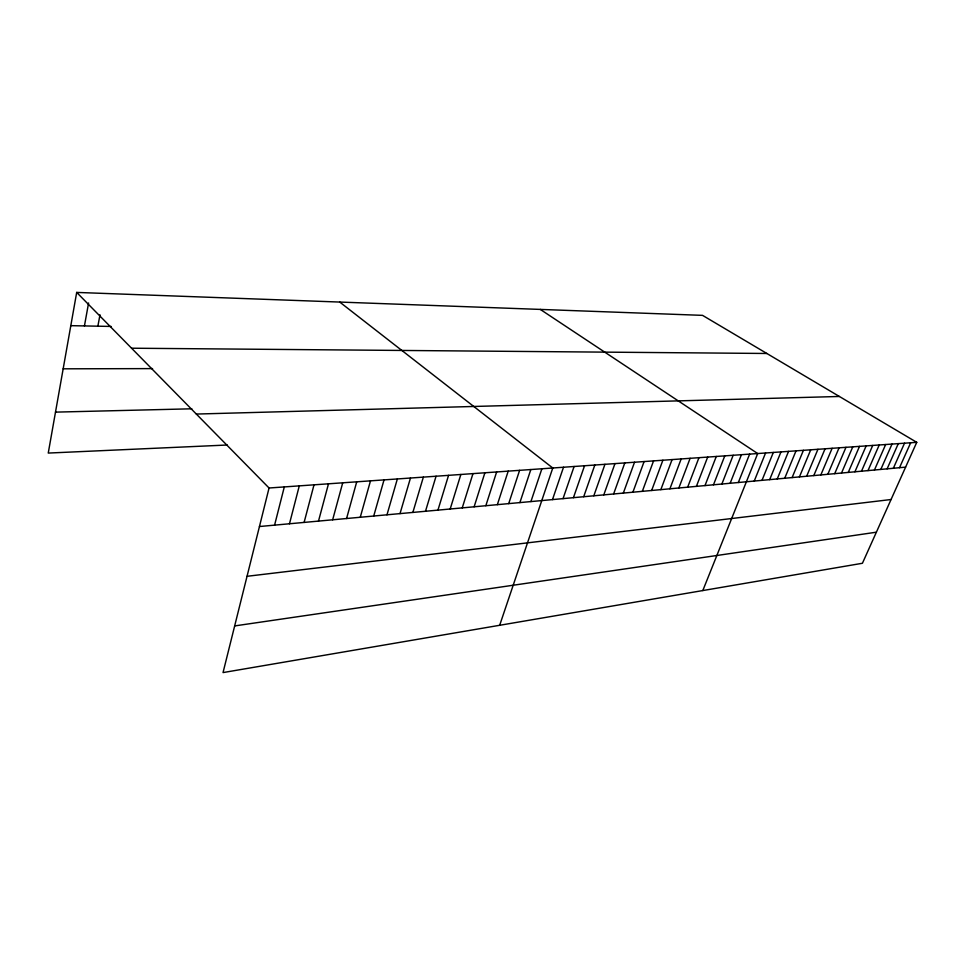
<?xml version="1.0" encoding="UTF-8"?>
<svg xmlns="http://www.w3.org/2000/svg" width="965" height="965" viewBox="0 0 965 965"><rect width="100%" height="100%" fill="white"/><g stroke="black" fill="none" stroke-linecap="round" stroke-linejoin="round"><path stroke-width="1.45" d="M76.693 292.419L269.054 488.001L223.036 672.581L862.421 563.27L916.75 442.332L702.544 315.362L76.693 292.419L48.25 453.068L227.282 445.01M84.438 325.929L88.587 302.974M97.875 326.194L99.986 314.795M274.591 525.141L284.301 486.927M289.476 523.778L299.283 485.878M304.108 522.427L314.011 484.84M318.498 521.1L328.486 483.815M332.648 519.809L342.72 482.814M346.568 518.531L356.724 481.825M360.259 517.264L370.488 480.86M373.72 516.034L384.034 479.894M386.977 514.815L397.351 478.966M400.017 513.609L410.463 478.037M412.863 512.427L423.358 477.12M425.493 511.269L436.059 476.228M437.941 510.123L448.556 475.347M450.185 509.001L460.86 474.478M462.247 507.892L472.971 473.622M474.129 506.806L484.888 472.79M485.829 505.72L496.637 471.957M497.349 504.671L508.205 471.137M508.7 503.621L519.604 470.341M519.894 502.596L530.822 469.545M530.919 501.583L541.884 468.773M499.677 625.284L552.776 468.001L339.74 302.069M552.487 499.605L563.512 467.241M563.041 498.628L574.103 466.493M573.439 497.675L584.537 465.757M583.704 496.734L594.814 465.034M593.813 495.805L604.946 464.322M603.788 494.888L614.946 463.622M613.619 493.983L624.801 462.923M623.33 493.091L634.524 462.235M632.895 492.21L644.101 461.56M642.328 491.342L653.558 460.896M651.64 490.485L662.883 460.233M660.832 489.641L672.086 459.593M669.903 488.809L681.157 458.942M678.841 487.988L690.12 458.315M687.671 487.168L698.962 457.687M696.392 486.372L707.683 457.072M704.993 485.588L716.283 456.469M713.485 484.804L724.787 455.866M721.868 484.032L733.171 455.275M730.143 483.272L741.446 454.696M738.322 482.524L749.624 454.117M702.809 590.556L757.694 453.55L540.303 309.415M754.244 481.053L765.559 452.995M762 480.341L773.315 452.452M769.672 479.641L780.975 451.909M777.247 478.942L788.55 451.379M784.726 478.254L796.029 450.848M792.12 477.579L803.423 450.329M799.43 476.903L810.721 449.811M806.656 476.24L817.934 449.304M813.784 475.588L825.075 448.797M820.841 474.937L832.12 448.303M827.813 474.298L839.08 447.808M834.701 473.658L845.967 447.326M841.516 473.031L852.771 446.843M848.259 472.416L859.501 446.373M854.918 471.801L866.148 445.902M861.504 471.197L872.722 445.444M868.005 470.594L879.224 444.986M874.447 470.003L885.653 444.527M880.816 469.424L892.01 444.081M887.112 468.845L898.294 443.635M893.349 468.266L904.519 443.2M899.513 467.699L910.671 442.766M234.664 625.923L876.377 532.197M247.04 576.298L891.057 499.52M259.452 526.528L905.604 467.144M269.054 488.001L916.75 442.332M196.329 414.057L839.381 396.47M55.5 412.127L191.83 408.798M63.159 368.823L152.554 368.606M131.554 348.208L766.849 353.48M70.807 325.663L111.12 326.447"/></g></svg>
